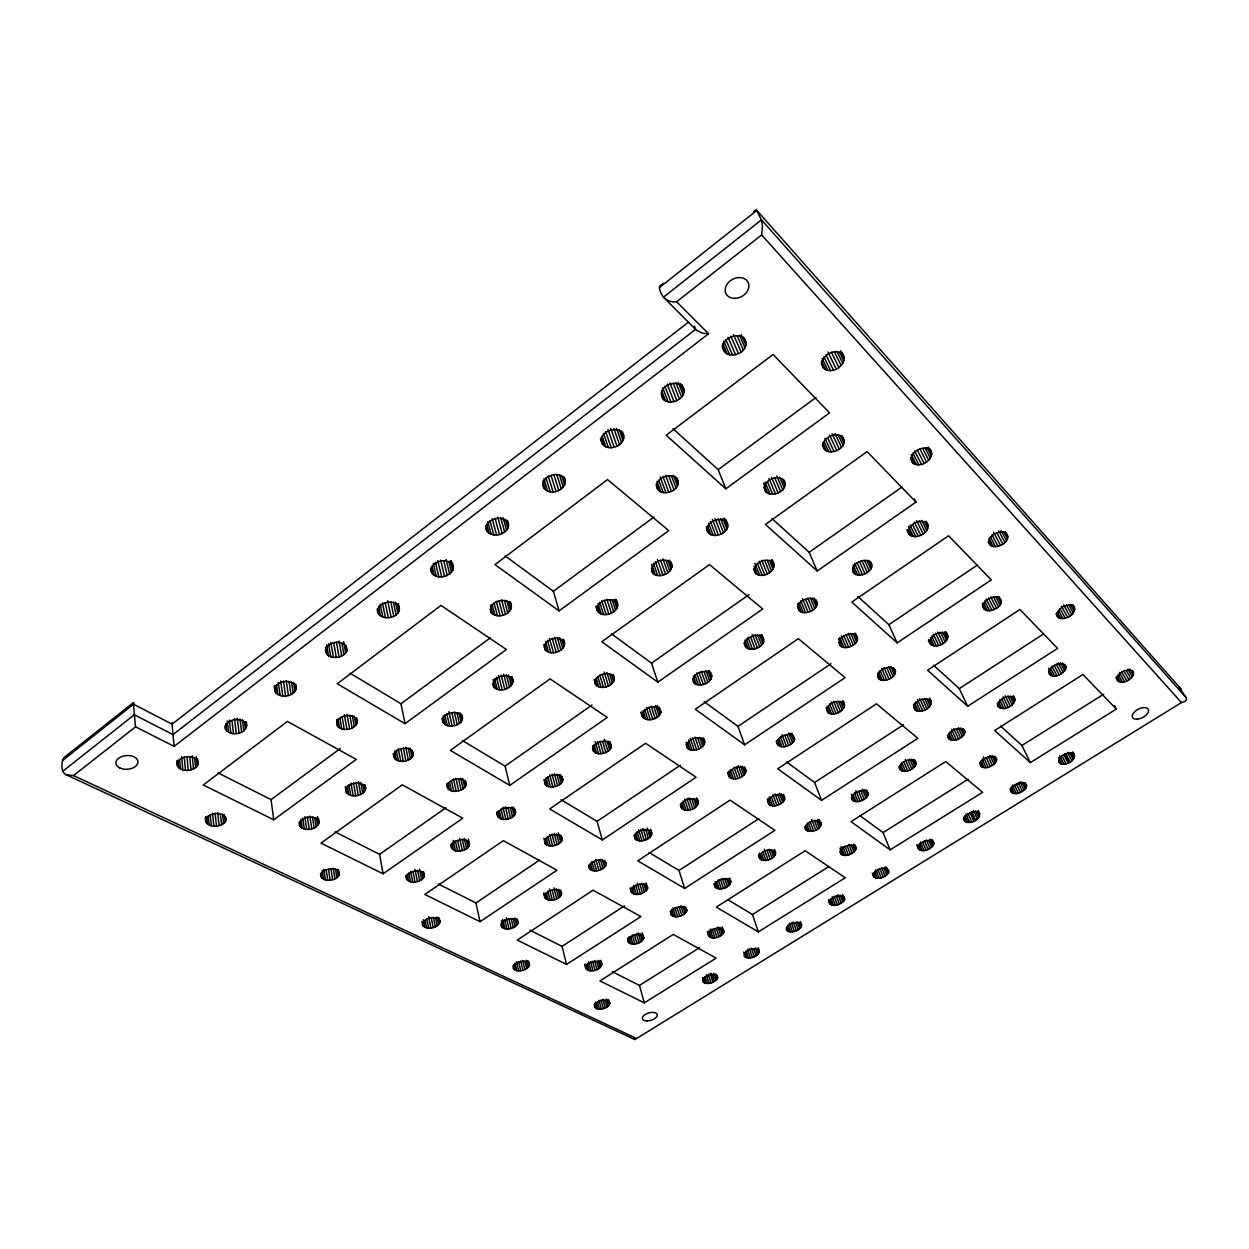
<?xml version="1.0" encoding="UTF-8"?>
<svg xmlns="http://www.w3.org/2000/svg" width="1249" height="1249" viewBox="0 0 1249 1249"><rect width="100%" height="100%" fill="white"/><g stroke="black" fill="none" stroke-linecap="round" stroke-linejoin="round"><path stroke-width="1.5" d="M642.236 715.818C641.705 706.918 660.19 702.313 660.924 712.43C658.395 720.954 641.721 723.421 641.143 712.367M643.844 938.233L643.86 937.047C640.159 931.613 628.481 935.033 627.919 941.481C631.651 946.68 641.502 943.573 643.844 938.233L642.314 932.862M647.622 888.304L647.638 887.024C643.922 881.076 631.526 884.76 631.088 891.599C634.82 897.266 645.296 893.987 647.622 888.304L646.03 882.856M651.713 832.989C648.153 826.011 632.416 831.069 635.101 838.938C640.924 844.324 655.756 838.048 650.604 829.305M671.946 565.219C668.34 554.697 648.044 561.988 652.134 572.401C658.504 580.629 676.599 571.98 670.697 561.722M678.207 483.66C678.488 471.326 658.285 474.761 656.787 484.862C656.662 497.102 676.615 493.652 678.207 483.66L675.568 476.634M683.937 392.264C684.655 378.775 662.797 381.975 661.408 393.201C660.846 406.565 682.438 403.365 683.937 392.264L680.44 383.474M686.825 910.818L686.872 909.584C683.265 903.886 671.431 907.57 670.791 914.049C674.413 919.514 684.452 916.173 686.825 910.818L685.717 907.242M698.3 802.139C694.834 794.832 678.956 800.187 681.486 808.165C687.262 813.817 702.406 807.166 697.098 798.47M704.748 741.594C701.267 733.538 684.39 739.377 687.215 747.901C693.008 754.099 708.745 747.167 703.593 738.221M711.758 675.709C708.277 666.779 690.307 673.18 693.445 682.313C699.409 689.229 715.974 681.626 710.54 672.29M727.714 526.859C728.073 515.072 708.823 518.835 707.199 528.155C706.981 539.849 726.012 536.102 727.714 526.859L724.311 518.163M745.903 345.021C747.214 330.938 724.685 334.279 723.249 345.786C722.109 359.743 744.357 356.402 745.903 345.021L741.266 334.591M717.675 977.983L717.316 975.937C712.757 972.69 703.718 975.375 702.672 981.121L703.125 982.073C707.668 985.196 715.162 982.698 717.675 977.983L716.598 974.517M723.952 932.144L723.577 929.927C718.893 926.336 709.37 929.287 708.402 935.329C711.914 940.591 721.547 937.187 723.952 932.144L722.25 926.883M730.79 881.56C727.277 875.565 715.255 879.546 714.569 886.056C718.581 893.035 735.021 886.259 729.603 878M745.95 770.586C742.593 762.936 726.528 768.603 728.932 776.691C734.646 782.655 750.103 775.598 744.654 766.933M763.701 641.549C763.764 631.182 746.652 635.226 744.872 643.11C744.935 653.399 761.859 649.355 763.701 641.549L761.063 634.742M773.521 563.424C767.807 554.946 748.994 564.517 755.786 573.666C763.81 579.567 779.235 569.56 772.116 559.989M785.059 485.408C785.918 473.152 766.09 477.056 764.45 486.595C763.732 498.773 783.326 494.854 785.059 485.408L782.077 478.523M759.283 951.238L758.877 950.255C754.287 946.82 745.2 949.74 744.076 955.501L744.498 956.484C749.619 960.637 762.811 955.313 758.127 947.788M775.629 852.926C772.257 846.635 760.032 850.912 759.283 857.454C763.108 864.761 779.954 857.61 774.364 849.382M784.637 799.329C784.231 790.789 769.821 794.942 767.916 801.155C768.432 809.617 782.686 805.48 784.637 799.329L783.31 795.722M794.536 739.845C794.38 730.649 779.017 734.849 777.159 741.578C777.409 750.727 792.615 746.527 794.536 739.845L791.991 733.225M843.637 356.121C837.345 344.865 816.097 357.386 823.653 368.174C832.521 376.152 850.054 363.131 841.935 352.718M817.018 604.766C817.517 593.993 799.906 598.209 798.127 606.233C797.752 616.944 815.175 612.728 817.018 604.766L814.161 598.006M843.965 442.833C845.37 430.078 824.949 434.121 823.294 443.895C822.029 456.556 842.216 452.497 843.965 442.833L840.733 436.01M198.154 764.326C198.435 754.021 180.418 754.693 177.077 762.796C176.921 773.053 194.75 772.35 198.154 764.326L197.576 758.674M805.121 826.885L805.34 829.43C810.133 834.129 822.326 829.586 821.061 822.498C816.393 818.157 807.681 821.592 805.121 826.885L806.276 830.398M205.757 820.983C206.756 811.85 226.35 810.336 226.038 820.515C222.072 828.665 204.087 828.649 205.382 817.268M801.639 925.072L801.265 924.057C796.659 920.419 787.51 923.589 786.308 929.365L786.698 930.38C791.32 933.971 800.39 930.833 801.639 925.072L800.406 921.637M844.199 703.858C839.172 697.27 822.888 704.873 828.103 712.711C835.113 717.207 849.164 709.073 842.825 700.548M857.423 640.034C858.001 629.699 841.077 634.086 839.266 641.549C838.813 651.806 855.534 647.435 857.423 640.034L854.519 633.352M871.693 567.062C872.661 555.867 854.519 560.239 852.739 568.42C851.896 579.552 869.835 575.164 871.693 567.062L868.601 560.348M246.662 725.716C244.211 715.615 223.181 718.628 225.554 729.416C230.987 737.753 249.956 733.366 246.194 721.969M844.652 899.592L844.511 897.344C839.906 893.488 830.663 896.923 829.398 902.699L829.742 903.761C834.238 907.461 842.029 904.307 844.652 899.592L842.685 894.44M855.893 849.367L855.768 846.931C851.131 842.435 839.375 846.853 840.436 853.66C845.011 857.735 853.27 854.347 855.893 849.367L853.832 844.137M868.024 795.223L867.914 792.584C863.121 787.573 850.772 792.459 851.959 799.641C856.627 804.153 865.385 800.484 868.024 795.223L865.854 789.914M663.36 283.242L659.394 286.271C659.659 295.919 667.122 303.023 676.615 301.758L761.656 234.953L762.483 226.241L761.468 219.84L756.176 209.551L753.818 211.534M931.457 451.857C925.759 442.208 906.571 453.059 912.629 462.786C920.669 469.593 937.234 458.024 929.709 448.5M895.361 673.117C895.986 663.219 879.718 667.731 877.86 674.694C877.344 684.546 893.441 680.018 895.361 673.117L893.16 668.199M296.247 687.902C294.061 677.317 272.672 680.564 274.967 691.571C280.182 700.361 299.635 695.615 295.685 684.171M907.149 530.06C910.084 544.283 934.861 532.496 926.118 521.286M888.695 872.411L888.632 870.069C884.027 866.01 874.706 869.71 873.348 875.502L873.66 876.595C878.125 880.498 886.041 877.126 888.695 872.411L886.618 867.259M915.798 764.731L915.782 761.999C910.989 756.722 898.562 761.937 899.592 769.181C904.214 773.958 913.128 769.993 915.798 764.731L913.487 759.454M346.785 651.041C348.502 639.691 329.049 640.003 325.692 648.824C324.1 660.112 343.366 659.769 346.785 651.041L345.786 645.483M931.051 701.282C926.196 694.834 910.568 702.313 915.049 709.978C921.793 714.381 935.829 706.263 929.568 698.035M928.46 640.019C930.942 652.899 954.095 642.267 946.055 632.056M319.01 822.264C316.622 813.411 298.105 816.534 299.635 825.854C304.694 833.114 322.055 828.821 318.448 818.626M357.386 721.625C355.356 711.508 335.122 714.943 336.933 725.247C341.867 733.647 360.664 728.745 356.714 717.956M1179.134 687.293L1186.16 697.66L1186.425 699.846L1184.708 701.657L1181.46 702.578L634.898 1039.543L66.056 774.692C60.405 771.96 61.342 762.483 63.746 757.8L133.471 702.531L133.815 704.186M933.628 844.652L933.659 842.248C929.1 837.782 917.843 842.31 918.483 848.867C922.917 852.989 930.942 849.367 933.628 844.652L931.426 839.515M339.291 874.987C339.915 865.916 324.053 867.712 321.009 874.159C320.493 883.168 336.2 881.372 339.291 874.987L338.448 869.632M399.024 611.229C401.288 599.52 381.32 599.645 377.932 608.747C375.824 620.394 395.59 620.238 399.024 611.229L397.479 603.86M1007.553 538.662C1009.426 527.25 991.081 532.027 989.224 539.927C987.491 551.262 1005.632 546.484 1007.553 538.662L1004.04 532.121M964.634 733.569L964.728 730.743C959.919 725.185 947.413 730.759 948.288 738.05C952.846 743.093 961.933 738.846 964.634 733.569L962.183 728.308M365.723 788.494C363.568 779.251 344.74 782.608 346.192 792.085C351.078 799.719 368.845 795.082 365.083 784.887M1001.027 603.189C1002.557 592.557 985.305 597.35 983.431 604.594C982.042 615.148 999.106 610.355 1001.027 603.189L997.686 596.679M430.546 568.092C431.092 583.673 459.491 576.616 452.107 562.472M979.622 813.848C975.063 809.133 963.728 813.958 964.228 820.577C969.583 826.167 984.509 818.126 978.061 810.429M413.154 755.614C414.762 745.403 397.166 746.683 394.028 754.099C392.545 764.263 409.984 762.952 413.154 755.614L412.061 750.212M996.359 761.25L996.515 758.565C991.831 753.319 979.887 758.658 980.496 765.621C984.93 770.43 993.626 766.215 996.359 761.25L993.892 756.067M1014.766 698.8C1009.973 692.93 997.358 698.878 998.076 706.216C1003.509 712.992 1019.824 703.733 1013.189 695.615M485.502 525.938C486.126 541.941 514.775 534.572 507.313 520.287M462.161 720.205C464.238 709.697 446.19 710.868 443.052 718.487C441.1 728.948 458.976 727.761 462.161 720.205L460.522 713.038M424.051 876.97C425.16 868.024 409.5 870.022 406.565 876.174C405.566 885.088 421.085 883.059 424.051 876.97L423.021 871.724M1074.64 607.92C1069.8 600.644 1053.922 609.09 1057.778 617.131C1064.554 622.174 1079.479 612.869 1072.875 604.735M1026.35 787.416L1026.553 784.856C1021.979 779.891 1010.582 785.043 1010.941 791.679C1015.265 796.269 1023.602 792.116 1026.35 787.416L1023.883 782.311M1065.631 669.136L1065.943 666.123C1061.166 659.94 1048.426 666.279 1049.004 673.664C1053.391 679.269 1062.868 674.398 1065.631 669.136L1062.29 662.813M511.231 605.453C507.125 595.336 486.204 602.002 491.31 612.681C498.179 620.519 516.009 612.728 510.263 601.846M465.799 785.777C467.563 775.941 450.561 777.549 447.532 784.466C445.877 794.255 462.723 792.631 465.799 785.777L464.612 780.469M565.219 480.49C561.238 468.578 538.475 476.431 543.986 488.234C550.965 497.555 570.371 488.375 564.08 476.899M439.601 923.23L439.804 920.591C435.667 914.971 422.396 917.843 422.662 925.306C426.799 930.427 436.151 928.21 439.601 923.23L438.477 917.562M512.824 680.299C508.78 671.228 489.218 677.286 493.823 687.169C500.459 694.163 517.32 687.059 511.903 676.724M469.124 845.901C470.623 836.689 454.574 838.641 451.638 844.949C450.249 854.113 466.158 852.146 469.124 845.901L467.969 840.671M171.894 722.437L174.126 746.371L708.605 333.733L676.615 301.758M1074.483 755.239C1069.925 750.024 1058.418 755.504 1058.637 762.187C1063.82 768.307 1079.464 759.439 1072.735 751.851M623.751 435.823C619.988 423.27 596.881 431.654 602.19 443.692C609.028 453.559 628.981 443.723 622.486 432.263M564.486 642.923C560.582 633.399 540.801 639.831 545.235 649.902C551.793 657.271 569.044 649.699 563.471 639.379M515.244 814.114C517.148 804.637 500.708 806.511 497.773 812.99C495.962 822.42 512.277 820.515 515.244 814.114L513.542 807.151M1133.343 675.334L1133.14 671.228C1127.332 667.575 1117.137 672.821 1117.09 679.768C1121.29 685.311 1130.532 680.268 1133.343 675.334L1129.845 669.121M596.148 606.389C597.116 622.205 625.249 612.619 615.819 599.286L617.521 604.578M562.44 781.577C564.798 771.835 547.936 773.615 545.001 780.266C542.769 789.977 559.474 788.166 562.44 781.577L560.567 774.645M517.617 924.151L517.96 921.559C513.979 915.954 501.271 919.061 501.208 926.18C505.111 931.317 514.213 928.834 517.617 924.151L516.321 918.577M614.289 677.957C610.527 668.964 591.807 675.178 595.648 684.686C601.924 691.649 618.63 684.296 613.212 674.46M561.769 840.78C563.814 831.631 547.874 833.739 545.048 839.812C543.096 848.914 558.912 846.791 561.769 840.78L560.286 835.144M529.061 966.258L529.42 963.838C525.501 958.654 513.511 961.621 513.261 968.334C517.117 973.127 525.72 970.629 529.061 966.258L527.781 960.778M610.761 748.26C613.571 738.253 596.304 739.923 593.369 746.777C590.668 756.738 607.779 755.036 610.761 748.26L608.716 741.344M561.144 895.346L561.582 892.676C557.663 886.774 544.814 890.162 544.673 897.328C548.452 902.715 557.757 900.061 561.144 895.346L559.724 889.788M605.624 865.916L606.155 863.168C602.33 856.955 589.309 860.623 589.091 867.852C592.729 873.488 602.252 870.647 605.624 865.916L604.094 860.374M585 964.759C584.813 976.078 606.639 970.02 600.769 960.356M609.356 1004.867L609.824 1002.635C606.108 997.842 595.18 1000.871 594.54 1006.928C598.146 1011.425 606.124 1008.739 609.356 1004.867L607.951 999.59M62.45 760.579L133.549 704.233L133.471 702.531M659.519 287.52L756.847 210.41L1181.289 689.292M62.84 771.195L134.33 714.787L133.549 704.233L172.05 724.155L688.605 322.008M66.056 774.692L73.535 775.567L135.548 726.84L134.33 714.787L172.987 734.599L695.709 329.236L694.366 326.02M63.746 757.8L67.477 755.536M273.75 819.797L203.259 784.981L287.426 721.407L356.246 759.408L273.75 819.797L271.064 799.625L340.399 748.463M405.019 723.686L337.246 683.765L440.975 605.406L506.391 649.48L405.019 723.686L400.991 703.733L490.311 637.833M559.084 610.902L494.963 564.61L607.529 479.569L668.746 530.622L559.084 610.902L553.385 591.277L654.023 517.008M725.825 488.827L666.217 435.23L773.084 354.482L829.586 412.857L725.825 488.827L718.175 469.671L816.003 397.479M335.06 831.896L379.618 854.363L445.893 807.76M462.395 740.548L505.08 766.152L592.057 704.982M611.339 633.711L651.556 663.141L749.041 594.602M771.944 518.491L809.18 552.308L902.075 486.985M383.084 873.8L462.77 818.22L402.272 784.825L320.962 843.122L383.084 873.8L379.618 854.363M509.795 785.418L607.264 717.426L550.044 678.878L450.311 750.384L509.795 785.418L505.08 766.152M657.817 682.173L762.733 608.981L709.479 564.579L601.831 641.752L657.817 682.173L651.556 663.141M915.97 502.098L867.087 451.576L765.45 524.439L817.205 570.98L915.97 502.098L914.315 498.741M438.258 883.949L475.963 902.949L539.49 860.139M561.113 799.75L597.1 821.327L680.346 765.231M704.217 701.688L737.972 726.387L830.991 663.719M857.782 596.444L888.898 624.687L977.202 565.188M480.022 921.684L556.976 870.241L503.394 840.655L424.847 894.44L480.022 921.684L475.963 902.949M602.315 839.937L696.083 777.253L645.608 743.264L549.701 808.946L602.315 839.937L597.1 821.327M744.607 744.826L845.089 677.661L798.345 638.676L695.303 709.229L744.607 744.826L737.972 726.387M897.141 642.86L991.316 579.911L948.584 535.774L851.787 602.065L897.141 642.86L888.898 624.687M529.904 930.162L562.05 946.367L624.516 905.837M649.027 852.474L679.034 870.459L758.705 818.766M786.573 761.968L814.613 782.499L903.527 724.795M933.565 665.249L959.294 688.621L1043.415 634.039M566.562 964.431L640.909 916.579L593.103 890.194L517.242 940.075L566.562 964.431L562.05 946.367M684.624 888.445L774.895 830.351L730.041 800.125L637.755 860.826L684.624 888.445L679.034 870.459M821.514 800.344L917.859 738.331L876.486 703.827L777.752 768.76L821.514 800.344L814.613 782.499M967.663 706.263L1057.591 648.387L1019.933 609.481L927.57 670.213L967.663 706.263L959.294 688.621M612.26 971.691L639.441 985.399L699.331 947.835M728.308 900.014L752.476 914.502L828.883 866.572M859.655 815.456L883.059 832.583L968.116 779.235M1000.527 726.059L1021.916 745.481L1103.804 694.132M644.297 1002.838L716.145 958.124L673.227 934.439L599.942 980.933L644.297 1002.838L639.441 985.399M758.33 931.879L845.292 877.766L805.168 850.741L716.302 907.117L758.33 931.879L752.476 914.502M890.115 849.866L982.604 792.303L945.727 761.562L851.022 821.639L890.115 849.866L883.059 832.583M1116.356 709.089L1082.914 674.538L994.657 730.524L1030.331 762.608L1116.356 709.089L1114.498 705.685M708.605 333.733L702.906 333.264L696.614 330.47L663.469 297.184L761.468 219.84L1186.16 697.66M73.535 775.567L635.882 1038.122M218.2 772.975L271.064 799.625M135.548 726.84L174.126 746.371M350.142 673.242L400.991 703.733M505.221 556.024L553.385 591.277M634.898 1039.543L634.149 1038.59M672.992 428.641L718.175 469.671M452.997 566.14C448.75 556.414 429.734 560.895 431.405 571.761M616.803 602.845C611.136 596.195 596.85 600.894 597.256 609.934M761.656 234.953L1181.46 702.578M947.616 635.319C942.542 628.7 928.631 635.195 930.005 643.297M927.788 524.611C922.386 516.664 906.79 524.315 908.772 533.401M601.721 963.931C597.959 958.764 586.421 961.949 585.922 968.35M1132.094 670.666L1133.842 673.773M1127.941 669.167L1132.297 676.927M1126.442 670.697L1130.798 678.457M1123.71 670.526L1128.924 679.831M1121.618 671.634L1126.817 680.955M1119.432 672.415L1124.615 681.735M1118.167 674.366L1122.476 682.141M1117.09 675.912L1120.525 682.126M1116.325 677.036L1118.917 681.704M1116.013 677.785L1117.746 680.908M1072.142 604.688L1074.78 609.481M1070.799 604.813L1074.312 611.198M1068.879 604.969L1073.266 612.962M1066.459 605.062L1071.704 614.633M1063.648 604.969L1069.769 616.132M1061.447 606.171L1067.552 617.349M1059.995 608.591L1065.21 618.177M1058.59 610.605L1062.93 618.583M1057.372 612.151L1060.838 618.536M1056.482 613.243L1059.074 618.052M1056.045 613.93L1057.778 617.131M1005.336 531.84L1007.974 536.758M1001.245 530.794L1006.507 540.614M998.778 531.012L1004.914 542.472M996.764 532.652L1002.869 544.111M1064.398 664.39L1066.084 667.544M993.579 532.308L1000.543 545.423M1060.448 662.876L1064.632 670.775M991.987 534.837L998.06 546.313M1058.137 662.876L1063.149 672.352M990.41 536.898L995.594 546.734M1056.279 664.281L1061.291 673.757M989.005 538.444L993.33 546.64M988.818 541.129L991.409 546.063M1054.172 665.42L1059.152 674.897M988.224 541.723L989.957 545.017M1051.939 666.217L1056.919 675.709M1050.565 668.199L1054.702 676.115M1048.551 668.184L1052.688 676.099M1048.52 670.916L1050.987 675.662M928.304 447.126L931.801 453.824M927.086 447.595L931.426 455.963M925.181 448.094L930.396 458.149M922.699 448.485L928.756 460.21M998.919 596.538L1001.433 601.425M919.732 448.61L926.633 462.021M995.859 596.866L1000.043 604.984M993.501 596.975L998.513 606.717M917.281 450.03L924.166 463.457M1072.86 753.1L1074.608 756.488M1071.564 752.804L1074.171 757.893M990.738 596.881L996.561 608.247M1069.769 752.569L1073.234 759.345M914.643 450.983L921.512 464.409M988.505 598.115L994.329 609.496M1067.505 752.273L1071.845 760.75M912.878 453.09L918.858 464.831M1065.772 753.537L1070.096 762.015M986.148 598.958L991.94 610.339M1064.726 754.084L1069.035 762.577M911.27 454.62L916.391 464.69M1063.789 754.583L1068.098 763.061M984.618 601.003L989.583 610.761M910.849 457.275L914.268 464.003M1061.697 755.317L1066.006 763.81M910.927 459.429L912.629 462.786M983.275 602.58L987.397 610.714M1059.652 755.723L1063.945 764.201M982.245 603.689L985.555 610.199M982.495 605.999L984.15 609.262M1058.637 757.44L1062.072 764.232M1058.777 760.485L1060.479 763.888M840.733 350.813L842.435 354.216M1013.376 697.004L1014.953 700.174M925.618 521.411L928.101 526.407M840.718 351.547L844.121 358.369M1011.971 696.474L1014.578 701.719M924.447 521.723L927.773 528.389M839.609 352.28L843.84 360.805M1010.16 696.317L1013.626 703.312M921.809 520.396L926.774 530.388M836.908 351.312L842.841 363.272M1007.865 696.115L1012.205 704.842M919.436 520.63L925.212 532.308M1005.195 695.74L1010.379 706.216M834.41 351.921L841.17 365.582M916.594 520.646L923.183 533.979M1003.119 696.848L1008.286 707.34M831.366 352.218L838.938 367.596M1001.776 699.393L1006.085 708.121M914.252 521.988L920.825 535.337M999.59 699.799L1003.884 708.542M1021.916 745.481L1030.331 762.608M827.931 352.077L836.315 369.173M912.551 524.564L918.28 536.243M998.435 701.548L1001.87 708.542M997.576 702.875L1000.152 708.136M910.037 524.986L915.751 536.664M997.155 703.843L998.857 707.34M825.964 354.81L833.473 370.204M908.491 526.547L913.378 536.57M908.897 530.95L911.348 535.962M823.934 356.949L830.601 370.625M907.336 529.873L909.772 534.884M822.076 358.447L827.884 370.422M821.374 361.023L825.511 369.579M1025.07 782.655L1026.725 786.058M821.171 363.037L823.653 368.174M1022.166 782.03L1025.46 788.837M1020.011 781.702L1024.118 790.195M1018.31 782.936L1022.4 791.444M945.54 631.963L947.913 636.865M944.431 632.025L947.569 638.567M1016.374 783.95L1020.449 792.459M942.714 632.15L946.633 640.315M1014.313 784.684L1018.372 793.209M940.481 632.197L945.165 642.002M1012.268 785.09L1016.327 793.599M937.827 632.056L943.276 643.5M1011.206 786.823L1014.453 793.646M1010.425 788.213L1012.845 793.318M995.063 756.379L996.718 759.829M841.795 435.495L844.23 440.616M1010.035 789.243L1011.659 792.647M935.642 633.259L941.075 644.703M992.19 755.817L995.469 762.733M933.3 634.102L938.733 645.546M838.157 434.855L842.997 445.081M990.02 755.52L994.11 764.154M931.738 636.147L936.391 645.967M988.287 756.8L992.377 765.45M834.956 433.559L841.404 447.204M930.349 637.755L934.205 645.936M986.304 757.862L990.363 766.511M930.021 640.55L932.332 645.452M832.053 433.715L839.297 449.078M928.585 639.644L930.895 644.562M983.369 756.894L988.24 767.261M982.073 759.033L986.132 767.667M829.586 435.183L836.783 450.546M980.933 760.782L984.181 767.698M980.09 762.155L982.526 767.354M827.697 437.868L834.082 451.529M979.638 763.17L981.261 766.636M963.338 728.573L964.977 732.086M960.481 728.105L963.76 735.115M824.964 438.29L831.334 451.966M958.295 727.839L962.386 736.613M823.981 441.553L828.743 451.81M956.531 729.182L960.606 737.956M822.529 442.536L826.479 451.076M508.312 523.909C504.253 513.636 484.924 518.569 486.47 529.576M822.342 444.691L824.715 449.827M953.69 728.526L958.561 739.049M951.504 729.307L956.375 739.83M950.146 731.461L954.189 740.235M870.412 561.8L871.958 565.157M948.943 733.241L952.16 740.267M948.022 734.599L950.427 739.876M947.507 735.614L949.115 739.127M866.931 560.598L870.772 568.998M929.849 699.44L931.332 702.687M928.803 699.393L931.036 704.249M864.683 560.77L869.273 570.855M927.195 699.393L930.146 705.872M977.171 811.21L979.513 816.331M861.951 560.739L867.306 572.495M925.072 699.331L928.756 707.418M975.563 810.882L978.67 817.705M973.502 810.507L977.374 819.047M922.543 699.112L926.945 708.823M859.655 562.05L864.995 573.806M971.847 811.725L975.703 820.25M919.717 698.628L924.853 709.963M970.832 812.256L974.688 820.78M857.173 562.94L862.497 574.712M969.927 812.724L973.783 821.264M917.484 699.424L922.605 710.759M967.881 813.458L971.738 821.983M854.659 563.361L859.968 575.133M915.97 701.47L920.357 711.181M965.852 813.848L969.692 822.388M853.067 564.97L857.61 575.071M914.611 703.078L918.249 711.196M964.743 815.613L967.819 822.451M852.521 567.764L855.549 574.493M913.534 704.28L916.438 710.775M963.9 817.018L966.211 822.139M852.427 570.106L853.941 573.463M913.597 706.731L915.049 709.978M963.447 818.079L964.977 821.499M894.159 668.184L895.642 671.478M890.818 666.607L894.487 674.819M743.733 337.277L746.043 342.491M888.695 666.591L893.082 676.458M739.595 335.403L744.982 347.55M886.868 668.043L891.24 677.91M883.995 667.591L889.085 679.097M737.222 336.043L743.358 349.954M881.7 668.418L886.774 679.924M733.506 334.638L741.157 352.031M880.092 670.479L884.433 680.346M878.64 672.103L882.262 680.33M730.884 336.262L738.502 353.654M877.485 673.305L880.373 679.893M914.533 759.767L916.079 763.295M877.454 675.74L878.906 679.034M727.995 337.324L735.583 354.716M911.895 759.189L914.971 766.23M855.487 633.29L857.673 638.286M909.818 758.877L913.644 767.682M725.794 339.478L732.601 355.153M908.101 760.188L911.911 768.994M852.942 633.477L856.564 641.814M850.819 633.524L855.143 643.516M905.322 759.501L909.912 770.071M723.717 340.993L729.744 354.935M783.748 479.835L785.231 483.285M848.227 633.368L853.27 645.046M903.933 762.031L907.742 770.836M722.718 343.6L727.23 354.06M779.719 477.259L784.169 487.578M722.187 345.614L725.201 352.593M901.778 762.452L905.572 771.258M722.297 347.144L723.796 350.626M846.041 634.601L851.069 646.279M776.722 475.869L782.655 489.639M900.513 764.232L903.558 771.289M809.18 552.308L817.205 570.98M932.441 839.952L933.909 843.387M843.668 635.46L848.68 647.138M899.53 765.637L901.809 770.93M898.952 766.683L900.451 770.211M929.912 839.141L932.847 845.995M774.692 477.664L780.594 491.45M841.264 635.882L846.26 647.575M928.663 840.452L931.582 847.29M771.539 477.383L778.158 492.887M926.305 839.921L929.959 848.477M839.718 637.521L843.996 647.544M838.454 638.692L842.013 647.044M924.432 840.905L928.069 849.461M839.031 642.782L840.468 646.139M768.884 478.336L775.488 493.855M922.418 841.623L926.04 850.179M920.388 842.029L924.026 850.585M767.651 482.223L772.756 494.292M919.233 843.809L922.137 850.663M815.8 599.551L817.221 602.939M765.075 482.098L770.165 494.167M918.343 845.23L920.513 850.366M917.094 844.621L919.264 849.773M917.031 845.432L918.483 848.867M812.599 598.193L816.175 606.655M763.529 483.129L767.901 493.496M763.904 487.126L766.074 492.309M810.476 598.302L814.738 608.45M807.869 598.193L812.834 610.043M805.621 599.473L810.57 611.323M802.467 598.677L808.103 612.213M843.216 701.985L844.574 705.279M800.671 600.8L805.589 612.65M842.31 701.922L844.355 706.872M840.811 701.922L843.543 708.526M799.017 602.44L803.232 612.603M838.797 701.844L842.201 710.103M797.658 603.595L801.155 612.057M797.408 605.999L799.516 611.089M836.33 701.626L840.405 711.524M833.551 701.126L838.298 712.679M831.272 701.938L836.003 713.507M866.806 790.289L868.242 793.818M771.929 560.052L774.037 565.188M771.07 560.27L773.88 567.124M829.648 704.014L833.692 713.928M864.355 789.602L867.243 796.675M769.556 560.536L773.053 569.107M862.372 789.259L865.963 798.08M828.149 705.669L831.506 713.944M767.432 560.707L771.601 570.996M826.916 706.903L829.601 713.522M860.702 790.523L864.277 799.36M826.089 707.73L828.103 712.711M858.734 791.585L862.31 800.422M764.794 560.676L769.665 572.667M855.877 790.57L860.171 801.187M761.796 560.286L767.339 574.009M885.182 866.837L887.945 873.707M854.457 792.756L858.016 801.593M883.98 868.117L886.728 874.971M759.267 561.207L764.778 574.93M853.145 794.567L855.987 801.639M881.7 867.555L885.151 876.127M851.396 794.239L854.238 801.312M851.443 797.081L852.848 800.625M879.858 868.523L883.293 877.095M757.378 563.361L762.187 575.367M877.86 869.226L881.279 877.813M754.911 563.283L759.72 575.305M875.846 869.632L879.265 878.219M681.907 384.567L683.999 389.844M754.115 566.125L757.534 574.727M874.659 871.427L877.391 878.297M753.74 568.514L755.786 573.666M873.707 872.879L875.752 878.031M678.223 382.397L683.109 394.715M873.113 874.019L874.472 877.454M872.302 873.145L873.66 876.595M676.021 382.943L681.579 397.026M673.211 383.193L679.44 399.04M854.722 844.589L856.096 848.071M725.872 519.443L727.824 524.799M853.098 845.495L855.159 850.725M851.209 845.073L853.941 852.037M669.964 383.006L676.864 400.617M722.828 518.522L726.902 528.952M848.914 844.527L852.318 853.239M720.72 518.788L725.466 530.95M667.122 384.052L673.992 401.663M847.025 845.526L850.428 854.238M718.066 518.803L723.483 532.698M844.98 846.26L848.368 854.972M761.859 634.679L763.842 639.785M664.874 386.238L671.025 402.1M842.903 846.666L846.291 855.393M715.021 518.46L721.095 534.104M759.626 634.851L762.92 643.36M840.967 846.728L844.34 855.456M662.719 387.799L668.184 401.913M757.612 634.898L761.547 645.109M839.937 848.196L842.638 855.175M712.414 519.412L718.456 535.056M839.952 851.069L841.311 854.566M661.548 390.515L665.639 401.101M755.099 634.742L759.689 646.654M661.533 394.419L663.562 399.711M710.4 521.582L715.755 535.509M790.601 733.147L793.786 741.438M752.241 634.305L757.472 647.919M708.495 523.222L713.163 535.399M788.681 733.038L792.49 742.983M750.477 636.865L755.036 648.793M707.543 526.063L710.868 534.759M786.948 734.428L790.742 744.373M819.235 819.734L821.264 825.043M706.356 526.672L709.01 533.635M817.83 819.375L820.531 826.463M748.01 637.302L752.554 649.23M706.403 528.592L707.73 532.09M784.887 735.552L788.681 745.512M816.612 820.749L819.313 827.837M746.309 638.973L750.181 649.199M781.999 734.709L786.417 746.324M814.301 820.218L817.673 829.086M841.998 895.705L843.949 900.857M744.857 640.175L748.089 648.699M780.344 736.785L784.107 746.746M811.694 819.485L815.722 830.117M840.171 895.221L842.778 902.09M744.482 642.657L746.418 647.763M743.998 643.048L745.278 646.467M837.985 894.643L841.233 903.23M778.798 738.471L781.936 746.761M810.273 822.014L813.614 830.866M777.503 739.736L780.016 746.371M836.174 895.58L839.406 904.182M808.134 822.42L811.475 831.288M776.613 740.61L778.486 745.606M776.207 741.172L777.456 744.498M676.942 477.961L678.269 481.474M834.191 896.282L837.423 904.885M806.776 824.262L809.446 831.35M805.683 825.714L807.681 831.038M832.193 896.688L835.425 905.291M673.492 475.338L677.426 485.877M830.96 898.499L833.536 905.384M829.961 899.967L831.881 905.135M671.384 475.682L675.99 487.984M828.665 899.421L830.585 904.588M828.462 900.31L829.742 903.761M668.73 475.76L673.96 489.842M665.639 475.463L671.494 491.31M783.451 794.302L784.794 797.908M781.265 793.599L783.919 800.796M662.938 476.462L668.777 492.309M779.376 793.224L782.686 802.233M777.721 794.536L781.015 803.529M660.143 476.899L665.967 492.746M775.083 793.802L779.033 804.606M658.738 480.287L663.25 492.621M772.912 794.567L776.862 805.386M656.974 481.349L660.83 491.919M771.367 796.8L774.645 805.808M656.287 483.644L658.847 490.701M656.178 485.518L657.458 489.046M769.275 796.846L772.553 805.855M768.088 798.298L770.695 805.527M767.276 799.407L769.228 804.824M800.25 922.792L801.483 926.243M774.224 850.694L775.504 854.238M744.545 768.416L745.84 772.069M798.985 922.308L800.828 927.461M709.245 670.572L711.68 677.426M772.928 850.288L774.817 855.612M669.402 560.192L671.9 567.202M742.531 766.293L745.138 773.615M707.918 670.635L710.962 679.175M797.252 921.793L799.703 928.678M771.117 849.851L773.631 856.955M668.059 560.473L671.166 569.216M740.657 765.965L743.904 775.114M795.738 922.902L798.189 929.787M621.253 431.03L623.766 438.149M706.013 670.604L709.651 680.877M768.9 849.289L772.038 858.172M666.076 560.645L669.792 571.152M738.315 765.496L742.203 776.472M619.254 429.828L623.032 440.507M793.349 922.105L796.394 930.724M704.233 672.118L707.855 682.391M766.995 850.304L770.133 859.187M791.398 922.808L794.426 931.411M662.922 558.849L667.872 572.854M736.301 766.605L740.173 777.581M616.553 428.501L621.58 442.739M764.294 849.273L768.041 859.936M701.47 671.634L705.685 683.609M789.415 923.214L792.444 931.832M734.084 767.401L737.94 778.392M660.612 560.223L665.53 574.228M762.796 851.475L765.918 860.358M613.899 428.672L619.52 444.691M788.135 925.025L790.555 931.926M699.081 672.493L703.281 684.483M732.445 769.649L735.661 778.814M761.406 853.317L763.888 860.436M787.073 926.524L788.884 931.707M657.411 559.396L662.922 575.164M786.37 927.726L787.573 931.176M696.614 672.93L700.814 684.92M730.275 769.696L733.475 778.861M759.611 853.02L762.109 860.139M610.777 428.423L616.99 446.236M758.814 854.175L760.688 859.531M728.979 771.148L731.539 778.486M758.471 855.05L759.72 858.609M694.866 674.632L698.441 684.905M655.366 561.597L660.253 575.617M728.073 772.241L729.994 777.752M727.652 773.022L728.932 776.691M607.966 429.453L614.165 447.267M693.367 675.881L696.333 684.452M653.399 563.268L657.661 575.539M692.852 678.41L694.631 683.562M605.687 431.67L611.229 447.704M651.713 564.423L655.35 574.946M651.65 568.607L653.461 573.884M603.47 433.278L608.388 447.548M602.143 436.088L605.812 446.783M601.269 438.337L603.704 445.471M702.937 738.097L704.686 743.171M600.363 438.337L602.19 443.692M701.688 738.018L703.999 744.779M699.877 737.894L702.75 746.356M697.582 737.613L701.032 747.761M694.944 737.082L698.94 748.916M692.664 737.894L696.645 749.743M690.307 738.331L694.288 750.181M688.605 740.048L692.008 750.212M758.018 948.912L759.173 952.363M756.816 948.381L758.549 953.549M687.731 743.03L689.994 749.806M755.161 947.835L757.456 954.736M686.091 742.234L688.355 749.025M686.091 744.498L687.215 747.901M753.693 948.928L755.988 955.813M729.51 879.265L730.696 882.824M728.292 878.812L730.056 884.151M751.367 948.116L754.224 956.734M726.575 878.344L728.916 885.463M749.431 948.803L752.273 957.421M725.013 879.53L727.371 886.649M747.464 949.209L750.306 957.842M696.427 798.064L698.238 803.575M722.562 878.75L725.497 887.649M746.137 951.051L748.416 957.952M695.787 799.563L697.598 805.074M745.044 952.565L746.746 957.749M693.991 799.188L696.411 806.542M720.501 879.483L723.421 888.382M743.717 952.066L745.403 957.249M691.759 798.673L694.756 807.853M718.394 879.905L721.313 888.82M716.957 881.763L719.283 888.898M689.167 797.924L692.758 808.946M659.238 707.277L660.924 712.43M715.177 881.497L717.488 888.632M657.474 705.544L660.253 714.131M714.881 884.479L716.052 888.039M686.981 798.704L690.556 809.742M713.897 883.589L715.053 887.165M655.663 705.466L659.019 715.771M684.717 799.141L688.277 810.164M653.93 706.934L657.255 717.254M683.141 801.031L686.107 810.226M651.26 706.419L655.132 718.456M681.782 802.529L684.155 809.883M721.657 928.116L723.343 933.378M615.273 599.442L617.537 606.483M680.814 803.653L682.578 809.18M720.002 927.585L722.25 934.611M680.299 804.481L681.486 808.165M648.902 707.262L652.759 719.299M614.04 599.629L616.865 608.45M717.956 926.961L720.751 935.735M612.182 599.739L615.554 610.308M646.467 707.699L650.307 719.752M716.161 927.913L718.956 936.672M609.777 599.629L613.696 611.979M644.656 709.432L647.95 719.752M714.178 928.616L716.957 937.375M643.094 710.712L645.827 719.33M712.133 929.022L714.928 937.796M606.936 599.208L611.417 613.306M642.454 713.32L644.094 718.487M710.197 929.131L712.976 937.905M641.237 712.117L642.876 717.285M709.01 930.661L711.227 937.687M604.391 600.129L608.856 614.243M708.183 931.879L709.838 937.156M707.293 931.801L708.87 936.344M563.611 477.337L565.313 482.723M601.753 600.566L606.187 614.695M561.831 476.025L564.642 485.002M599.739 602.283L603.61 614.633M559.333 474.573L563.268 487.157M715.49 973.955L717.098 979.138M713.897 973.393L716.052 980.293M597.974 603.486L601.284 614.086M556.804 474.667L561.285 489.046M712.461 974.454L714.615 981.355M597.163 605.999L599.364 613.072M711.009 973.205L713.694 981.823M596.335 606.343L597.99 611.651M710.197 973.627L712.867 982.245M553.807 474.37L558.818 490.56M708.277 974.298L710.946 982.932M706.325 974.704L708.979 983.338M684.577 906.758L686.232 912.113M612.697 674.46L614.321 679.706M551.043 475.369L556.024 491.575M704.967 976.546L707.09 983.463M611.526 674.507L613.681 681.486M682.938 906.243L685.139 913.378M703.827 978.092L705.42 983.275M680.877 905.634L683.625 914.549M609.762 674.476L612.432 683.219M702.469 977.608L704.061 982.807M548.155 475.822L553.12 492.028M679.05 906.602L681.782 915.533M606.92 672.524L610.652 684.749M545.891 477.477L550.278 491.887M677.02 907.336L679.737 916.251M604.219 672.024L608.466 686.013M674.913 907.758L677.629 916.672M543.861 478.57L547.702 491.185M650.588 830.694L651.697 834.379M602.315 674.663L606.03 686.888M649.433 830.304L651.104 835.831M672.899 907.851L675.615 916.782M542.831 480.912L545.548 489.936M647.185 828.04L649.964 837.252M671.65 909.381L673.804 916.532M542.893 484.628L543.986 488.234M599.785 675.1L603.486 687.34M670.713 910.615L672.337 915.97M645.577 829.336L648.356 838.547M670.229 911.551L671.306 915.127M597.865 676.833L601.019 687.325M643.079 828.555L646.404 839.609M596.163 678.113L598.786 686.856M640.909 829.336L644.219 840.39M595.383 680.705L596.96 685.966M594.071 679.425L595.648 684.686M638.661 829.758L641.955 840.827M637.037 831.662L639.785 840.889M609.84 741.422L611.37 746.605M635.632 833.192L637.833 840.577M607.03 741.219L609.574 749.853M634.586 834.379L636.225 839.921M634.008 835.238L635.101 838.938M604.313 739.205L607.873 751.289M645.452 884.214L647.06 889.663M602.752 742.109L605.781 752.46M643.828 883.73L645.952 890.974M641.767 883.121L644.422 892.192M599.91 741.219L603.439 753.303M639.894 884.12L642.532 893.207M597.49 741.656L601.019 753.756M637.271 883.059L640.44 893.956M595.133 741.672L598.646 753.772M635.647 885.307L638.27 894.378M594.024 744.732L596.522 753.381M563.034 639.441L564.579 644.765M633.555 885.385L636.178 894.471M592.76 745.653L594.758 752.585M561.925 639.566L563.97 646.654M592.51 747.964L593.494 751.43M632.197 886.931L634.289 894.206M559.677 637.817L562.737 648.465M631.182 888.148L632.743 893.613M630.604 889.085L631.651 892.723M630.042 887.961L631.088 891.599M557.366 637.661L560.926 650.089M641.767 934.127L643.297 939.482M640.206 933.581L642.251 940.731M554.634 637.193L558.678 651.385M638.223 932.941L640.768 941.871M636.428 933.893L638.957 942.823M552.136 638.098L556.164 652.306M634.414 934.611L636.943 943.541M549.513 638.551L553.526 652.759M632.337 935.033L634.851 943.979M630.823 936.922L632.821 944.088M547.452 640.284L550.934 652.727M629.012 936.703L631.01 943.854M545.61 641.549L548.592 652.212M628.028 937.952L629.527 943.323M627.466 938.936L628.466 942.511M544.673 644.125L546.656 651.244M605.156 860.811L606.187 864.511M543.752 644.546L545.235 649.902M602.486 859.905L604.532 867.306M506.969 520.63L508.484 526.063M600.41 859.328L602.97 868.555M505.392 519.194L507.89 528.249M598.505 860.374L601.05 869.601M503.097 517.648L506.594 530.341M595.851 859.281L598.896 870.381M500.693 517.664L504.674 532.168M594.118 861.576L596.647 870.818M497.805 517.305L502.254 533.635M591.948 861.638L594.477 870.896M590.496 863.2L592.51 870.6M589.387 864.417L590.886 869.975M495.088 518.304L499.522 534.634M588.716 865.323L589.731 869.039M562.05 776.503L562.987 779.969M492.231 518.757L496.634 535.103M558.974 774.458L561.301 783.123M489.889 520.458L493.792 534.994M556.867 774.115L559.646 784.513M509.935 602.002L511.372 607.404M487.797 521.598L491.2 534.338M508.889 602.19L510.81 609.403M554.369 773.537L557.6 785.668M486.61 524.049L489.015 533.151M506.704 600.504L509.576 611.307M552.074 774.364L555.29 786.495M485.955 526.063L487.407 531.528M600.8 961.511L601.753 965.087M504.409 600.394L507.734 613.009M599.832 960.934L601.253 966.304M549.669 774.817L552.87 786.948M598.349 960.356L600.238 967.522M608.919 1000.199L609.84 1003.712M501.645 599.957L505.439 614.367M596.913 961.48L598.786 968.631M606.514 998.966L608.372 1006.007M547.78 776.581L550.512 786.995M594.665 960.622L597.006 969.567M605.109 1000.027L606.967 1007.069M546.094 777.94L548.373 786.62M561.301 835.55L562.3 839.297M499.054 600.894L502.832 615.32M602.939 999.169L605.234 1007.974M592.666 961.34L595.008 970.286M545.235 780.656L546.594 785.871M558.225 832.818L560.676 842.216M543.939 779.548L545.298 784.762M601.019 999.856L603.314 1008.661M590.605 961.761L592.932 970.707M496.321 601.347L500.084 615.773M556.648 834.129L559.099 843.528M599.005 1000.277L601.3 1009.083M588.591 961.871L590.918 970.832M554.197 833.333L557.132 844.621M494.12 603.095L497.383 615.726M597.522 1002.166L599.348 1009.208M587.233 963.463L589.091 970.629M511.575 676.724L512.964 682.079M586.203 964.743L587.592 970.13M595.773 1001.995L597.6 1009.036M551.996 834.129L554.915 845.401M492.122 604.329L494.916 615.164M585.11 963.963L586.499 969.349M510.591 676.755L512.418 683.89M594.774 1003.29L596.148 1008.583M594.196 1004.321L595.102 1007.849M490.529 605.094L492.855 614.118M508.484 674.944L511.247 685.654M549.685 834.566L552.589 845.854M490.389 609.059L491.31 612.681M547.921 836.518L550.325 845.932M506.298 674.741L509.483 687.231M560.707 890.272L561.644 893.972M546.344 838.079L548.264 845.604M503.659 674.226L507.297 688.496M558.209 889.288L560.098 896.688M545.126 839.281L546.562 844.933M543.877 838.282L545.313 843.949M556.227 888.664L558.584 897.922M501.192 675.116L504.799 689.401M553.885 887.836L556.695 898.952M498.585 675.568L502.192 689.87M552.23 890.443L554.556 899.702M496.478 677.348L499.616 689.854M549.544 889.038L552.323 900.154M547.843 890.974L550.153 900.248M494.573 678.644L497.258 689.37M493.058 679.518L495.291 688.464M546.328 892.567L548.186 899.983M492.933 683.578L493.823 687.169M545.157 893.816L546.531 899.374M543.955 892.91L545.345 898.468M543.752 893.613L544.673 897.328M514.885 809.087L515.743 812.568M512.043 806.932L514.151 815.613M451.888 562.721L453.231 568.201M451.139 560.598L452.029 564.251M510.435 808.29L512.543 816.987M450.499 561.176L452.716 570.309M448.828 561.363L451.482 572.323M508.015 807.681L510.529 818.111M446.112 559.474L449.624 574.103M505.33 806.745L508.249 818.922M502.941 807.197L505.861 819.391M443.77 560.91L447.267 575.539M501.021 808.993L503.503 819.438M440.663 560.052L444.566 576.523M499.288 810.382L501.349 819.094M497.898 811.413L499.538 818.376M437.821 560.504L441.709 576.991M496.977 812.1L498.21 817.33M496.618 812.521L497.445 816.019M435.433 562.253L438.867 576.913M528.67 961.355L529.529 965.009M517.211 919.108L518.085 922.824M526.391 960.2L528.093 967.491M433.278 563.455L436.26 576.289M514.885 918.031L516.618 925.447M524.955 961.324L526.656 968.615M431.935 566L434.059 575.18M513.417 919.233L515.134 926.649M522.738 960.465L524.861 969.583M431.124 568.123L432.404 573.634M511.138 918.39L513.277 927.664M520.724 961.184L522.831 970.301M509.03 919.139L511.169 928.413M461.818 714.85L462.645 718.44M518.6 961.621L520.692 970.738M506.407 917.718L508.952 928.85M516.508 961.73L518.6 970.863M458.992 712.945L461.037 721.906M515.025 963.354L516.696 970.66M504.674 919.67L506.782 928.959M456.9 712.679L459.351 723.436M513.854 964.665L515.103 970.145M502.691 919.436L504.799 928.725M513.105 965.696L513.932 969.349M454.355 712.133L457.196 724.685M501.458 920.716L503.144 928.148M501.068 923.557L501.911 927.289M451.904 713.007L454.745 725.575M465.471 780.609L466.267 784.153M448.922 711.68L452.138 726.044M462.739 778.502L464.722 787.354M446.767 713.476L449.562 726.044M460.725 778.158L463.098 788.775M444.816 714.818L447.204 725.607M458.68 779.329L461.037 789.946M443.223 715.739L445.206 724.732M442.521 718.097L443.707 723.499M455.947 778.408L458.68 790.789M442.021 718.378L442.817 721.969M468.422 839.172L469.577 844.402M453.481 778.861L456.197 791.257M466.564 840.39L468.078 847.368M464.238 838.235L466.533 848.696M451.42 780.672L453.746 791.304M462.286 839.344L464.55 849.804M449.562 782.061L451.482 790.929M448.048 783.061L449.578 790.164M459.663 838.391L462.302 850.616M447.001 783.716L448.141 789.04M446.533 784.107L447.298 787.666M457.665 840.593L459.913 851.069M455.323 840.655L457.571 851.147M453.168 840.343L455.401 850.834M452.091 843.153L453.574 850.147M451.467 845.635L452.216 849.133M450.67 844.371L451.404 847.884M398.4 603.517L399.477 609.184M395.558 602.127L397.869 613.181M393.388 602.018L396.074 614.898M390.718 601.565L393.763 616.303M387.69 600.675L391.093 617.271M385.254 602.986L388.267 617.74M382.444 602.924L385.441 617.693M410.265 748.26L412.092 757.269M380.227 604.188L382.818 617.115M408.267 747.948L410.437 758.752M378.728 606.811L380.586 616.054M405.816 747.355L408.329 759.97M377.776 609.028L378.884 614.57M439.258 918.093L440.007 921.871M377.104 609.09L377.838 612.791M437.134 917L438.633 924.572M403.411 748.229L405.909 760.844M435.667 918.218L437.166 925.79M400.835 748.697L403.333 761.312M433.434 917.359L435.292 926.82M423.77 872.021L424.457 875.518M398.29 748.713L400.773 761.344M431.295 918.124L433.153 927.585M421.694 871.412L423.068 878.39M396.276 750.103L398.4 760.938M419.508 869.21L421.553 879.702M428.657 916.672L430.874 928.038M394.622 751.086L396.37 760.11M417.572 870.288L419.617 880.779M426.783 918.671L428.626 928.148M393.794 753.506L394.84 758.924M393.201 753.85L393.903 757.456M425.082 920.31L426.549 927.898M415.027 869.335L417.385 881.575M423.317 919.732L424.785 927.32M412.997 871.537L415.027 882.028M422.724 922.636L423.458 926.43M421.928 921.512L422.662 925.306M410.671 871.615L412.67 882.122M408.845 873.067L410.499 881.825M407.33 874.175L408.657 881.185M406.596 876.72L407.268 880.217M405.753 875.502L406.425 879.015M343.694 641.814L345.692 652.93M356.012 717.925L356.995 723.421M341.961 643.485L343.943 654.601M354.31 716.005L355.934 725.169M339.072 641.143L341.695 655.975M352.327 715.724L354.279 726.715M364.38 784.731L365.348 790.149M363.053 784.528L364.333 791.757M349.861 715.162L352.124 727.995M336.465 642.08L339.072 656.927M360.82 782.358L362.725 793.193M347.05 714.225L349.611 728.901M358.463 781.733L360.664 794.395M333.67 642.548L336.262 657.396M344.396 714.693L346.941 729.369M356.074 782.592L358.276 795.254M330.876 642.517L333.436 657.364M342.039 716.536L344.256 729.385M353.529 783.061L355.715 795.722M328.581 643.828L330.813 656.833M339.869 717.91L341.758 728.932M350.985 783.107L353.155 795.785M326.645 644.687L328.549 655.834M338.042 718.862L339.619 728.058M325.552 646.982L326.816 654.429M348.924 784.528L350.782 795.394M336.715 719.44L337.964 726.793M347.206 785.559L348.736 794.614M346.254 788.041L347.16 793.49M345.27 786.636L346.192 792.085M337.214 869.304L338.354 876.439M335.45 868.851L336.855 877.766M333.218 868.164L334.904 878.874M330.954 868.976L332.624 879.686M328.534 869.445L330.189 880.155M326.098 869.523L327.753 880.248M317.574 816.596L318.698 823.856M316.622 818.157L317.73 825.417M323.834 869.226L325.474 879.952M295.076 684.202L295.935 689.807M314.795 817.752L316.169 826.822M322.148 870.334L323.507 879.28M293.484 682.313L294.889 691.634M321.18 872.926L321.992 878.297M312.515 817.096L314.155 827.993M291.532 682.079L293.203 693.257M320.493 873.473L321.04 877.063M309.893 816.128L311.797 828.836M289.05 681.532L291.001 694.585M307.363 816.596L309.252 829.32M286.208 680.596L288.41 695.521M304.818 816.659L306.692 829.383M283.429 681.08L285.631 696.005M302.711 818.126L304.303 829.024M300.931 819.203L302.242 828.29M280.65 681.064L282.82 696.005M299.854 821.748L300.65 827.213M299.104 822.217L299.635 825.854M278.293 682.422L280.182 695.506M276.56 685.217L277.903 694.553M275.061 685.732L276.123 693.211M274.171 685.951L274.967 691.571M245.694 721.922L246.396 727.543M244.476 721.828L245.428 729.322M242.4 719.658L243.789 730.899M240.011 719.081L241.635 732.195M237.248 718.128L239.09 733.132M234.5 718.597L236.311 733.616M231.955 720.486L233.516 733.631M229.316 720.017L230.878 733.179M227.256 721.001L228.567 732.273M225.882 723.468L226.756 730.993M225.132 725.653L225.554 729.416M225.616 816.815L226.038 820.515M224.305 814.691L225.117 822.107M222.572 814.286L223.602 823.559M220.355 813.63L221.557 824.746M217.748 812.646L219.137 825.62M215.14 813.13L216.514 826.104M212.486 813.177L213.86 826.167M210.191 814.676L211.346 825.808M208.193 815.769L209.145 825.058M206.647 816.503L207.412 823.95M205.679 816.971L206.257 822.56M196.28 756.629L197.233 766.027M194.719 758.159L195.656 767.573M192.237 755.661L193.533 768.838M189.739 756.566L191.019 769.759M187.007 757.05L188.271 770.243M184.243 757.081L185.492 770.274M181.605 756.66L182.838 769.868M179.637 759.579L180.512 769.009M177.983 760.235L178.669 767.792M176.921 760.61L177.436 766.277M1137.449 719.143A8.868 4.715 -26.9 0 0 1148.502 709.838A8.868 4.715 -26.9 0 0 1135.263 711.149A8.868 4.715 -26.9 0 0 1137.449 719.143M119.795 767.932A11.038 6.854 -3.9 0 0 137.78 763.217A11.038 6.854 -3.9 0 0 123.261 756.082A11.038 6.854 -3.9 0 0 119.795 767.932M646.857 1020.948A7.744 3.872 -16.3 0 0 657.239 1014.563A7.744 3.872 -16.3 0 0 645.28 1014.438A7.744 3.872 -16.3 0 0 646.857 1020.948M734.88 298.37A12.412 9.727 -28.6 0 0 748.182 282.555A12.412 9.727 -28.6 0 0 727.995 282.961A12.412 9.727 -28.6 0 0 734.88 298.37"/></g></svg>
